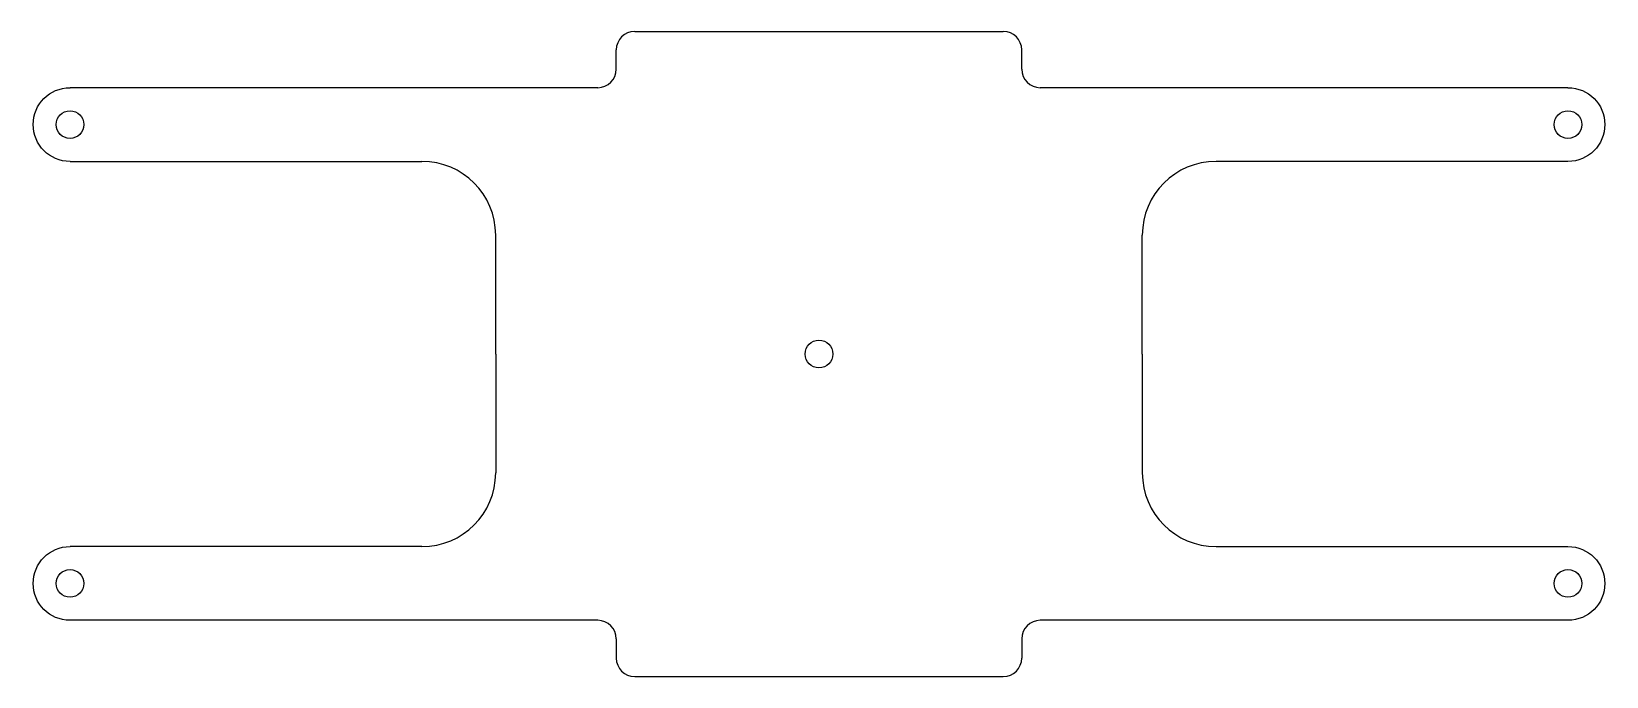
# Model space of a CAD drawing. Header units: millimetres. Extents: x -85 to 85, y -35 to 35.
import ezdxf

# ---------------------------------------------------------------- set-up
doc = ezdxf.new("R2010")
doc.units = ezdxf.units.MM
doc.layers.get('0').update_dxf_attribs({"linetype": 'CONTINUOUS'})

msp = doc.modelspace()

# ---------------------------------------------------------------- linework, layer by layer
for p, q in [((-20, 35), (20, 35)), ((-22, 30.9), (-22, 33)), ((22, 30.9), (22, 33)), ((-24, 28.9), (-81.27, 28.9)), ((81.27, 28.9), (24, 28.9)), ((-81.27, 20.9), (-43.08, 20.9)), ((81.27, 20.9), (43.08, 20.9)), ((-35.08, 0), (-35.08, 12.9)), ((35.08, 0), (35.08, 12.9)), ((-35.08, 0), (-35.08, -12.9)), ((35.08, 0), (35.08, -12.9)), ((-43.08, -20.9), (-81.27, -20.9)), ((43.08, -20.9), (81.27, -20.9)), ((-24, -28.9), (-81.27, -28.9)), ((81.27, -28.9), (24, -28.9)), ((-22, -30.9), (-22, -33)), ((22, -30.9), (22, -33)), ((-20, -35), (20, -35))]:
    msp.add_line(p, q)
for centre in [(-81.27, 24.9), (81.27, 24.9), (0, 0), (-81.27, -24.9), (81.27, -24.9)]:
    msp.add_circle(centre, 1.5)
for centre, radius, start, end in [((-20, 33), 2, 90, 180), ((20, 33), 2, 0, 90), ((-24, 30.9), 2, 270, 360), ((24, 30.9), 2, 180, 270), ((-43.08, 12.9), 8, 0, 90), ((43.08, 12.9), 8, 90, 180), ((-43.08, -12.9), 8, 270, 360), ((43.08, -12.9), 8, 180, 270), ((-24, -30.9), 2, 0, 90), ((24, -30.9), 2, 90, 180), ((-20, -33), 2, 180, 270), ((20, -33), 2, 270, 360)]:
    msp.add_arc(centre, radius, start, end)
at = {"extrusion": (0, 0, -1)}
for centre, start, end in [((81.27, 24.9), -90, 90), ((-81.27, 24.9), 90, 270), ((81.27, -24.9), -90, 90), ((-81.27, -24.9), 90, 270)]:
    msp.add_arc(centre, 4, start, end, dxfattribs=at)

doc.saveas('drawing.dxf')
